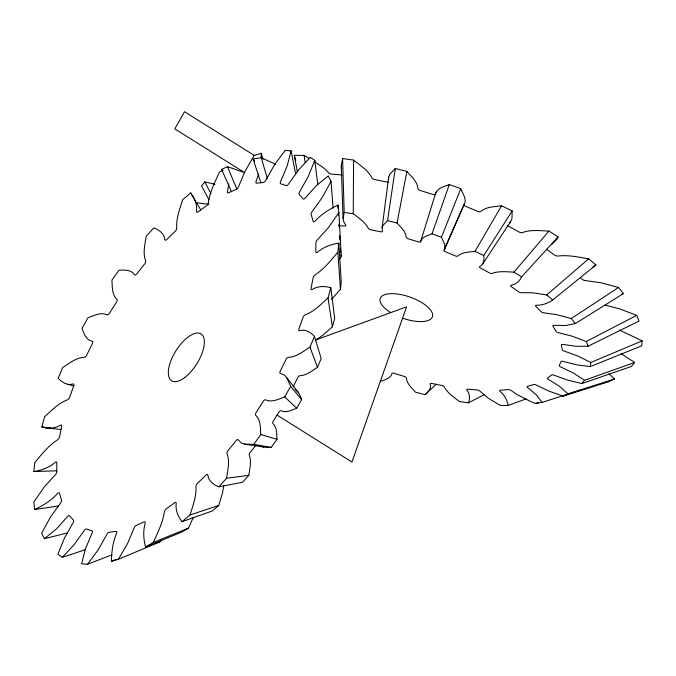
<?xml version="1.0" encoding="UTF-8"?>
<svg xmlns="http://www.w3.org/2000/svg" width="676" height="676" viewBox="0 0 676 676"><rect width="100%" height="100%" fill="white"/><g stroke="black" fill="none" stroke-linecap="round" stroke-linejoin="round"><path stroke-width="1.01" d="M507.372 225.446A2.636 1.065 19.4 0 0 508.327 226.114L518.889 231.91A2.636 1.065 19.4 0 0 522.371 232.578C530.795 229.434 540.116 230.786 548.912 231.074L558.139 236.853L521.585 276.881L513.988 272.124C506.755 271.896 499.082 270.78 492.145 273.366A2.172 0.879 19.4 0 1 489.28 272.817L480.585 268.051A2.172 0.879 19.4 0 1 479.715 266.555C483.889 264.764 484.362 259.491 483.762 255.553L475.008 251.337C469.262 252.19 462.409 251.928 457.863 256.043A2.172 0.879 19.4 0 1 455.235 255.858L445.577 251.802A2.172 0.879 19.4 0 1 444.056 250.247L465.003 202.665L465.232 200.78L464.725 197.4L460.762 188.689L449.337 184.531C444.309 186.525 436.873 188.097 435.428 194.13A2.636 1.065 19.4 0 1 432.699 194.35L420.48 190.573A2.636 1.065 19.4 0 1 417.962 188.731C417.574 181.582 411.185 176.512 406.859 171.408L395.299 168.459L389.824 174.264L388.675 177.129L382.109 227.736L382.481 231.226A2.172 0.879 19.4 0 1 380.749 231.775L370.87 229.798A2.172 0.879 19.4 0 1 368.369 228.395C365.099 222.041 358.669 218.078 353.244 213.717L353.607 160.111L342.597 158.539L341.253 165.899L343.078 218.483L343.577 221.289L345.757 225.167A2.172 0.879 19.4 0 1 344.642 226.046L338.566 225.556M160.93 540.149L159.832 541.941L118.41 559.263L111.405 561.342C111.608 551.878 112.791 542.245 116.526 533.474A2.636 1.175 -57.9 0 0 115.985 531.446L109.115 532.291A2.636 1.175 -57.9 0 0 106.707 534.682L98.29 549.689L87.525 564.291L81.602 563.809L85.506 548.633L91.936 533.465A2.636 1.175 -57.9 0 0 91.978 530.88L86.444 529.012A2.636 1.175 -57.9 0 0 84.035 530.795L74.073 544.763L62.378 557.303L57.891 554.269L64.381 538.214L72.839 523.224A2.636 1.175 -57.9 0 0 73.456 520.233L69.586 515.746A2.636 1.175 -57.9 0 0 67.304 516.819L56.378 528.953L44.439 538.688L41.642 533.288L50.345 517.284L60.333 503.341A2.636 1.175 -57.9 0 0 61.499 500.113L59.513 493.286A2.636 1.175 -57.9 0 0 57.494 493.573C51.241 500.544 43.129 505.547 34.738 509.535L33.8 502.082L44.21 487.058L55.145 474.974A2.636 1.175 -57.9 0 0 56.792 471.696L56.809 462.908A2.636 1.175 -57.9 0 0 55.17 462.418C49.23 467.581 41.566 470.395 33.859 471.535L34.822 462.46C41.751 454.331 48.495 445.602 57.587 439.772A2.636 1.175 -57.9 0 0 59.615 436.637L61.626 426.404A2.636 1.175 -57.9 0 0 60.468 425.145C54.95 428.618 47.928 428.812 41.836 426.894L44.658 416.729C51.68 410.433 58.499 403.124 67.516 399.778A2.636 1.175 -57.9 0 0 69.797 396.964L73.701 385.886A2.636 1.175 -57.9 0 0 73.084 383.943C67.49 385.844 61.82 382.295 58.204 378.214L62.716 367.541C69.374 363.367 76.143 357.562 84.348 357.308A2.636 1.175 -57.9 0 0 86.765 354.993L92.316 343.704A2.636 1.175 -57.9 0 0 92.282 341.186C86.139 340.4 83.816 333.369 82.033 328.325L87.964 317.771C93.871 315.675 100.935 311.746 107.104 314.847A2.636 1.175 -57.9 0 0 109.512 313.149L116.399 302.316A2.636 1.175 -57.9 0 0 116.948 299.367C111.684 294.685 112.427 286.54 111.912 280.109L118.934 270.29C124.215 269.901 131.49 269.496 134.465 274.853A2.636 1.175 -57.9 0 0 136.721 273.881L144.546 264.122A2.636 1.175 -57.9 0 0 145.644 260.911C142.611 253.094 145.053 244.391 146.126 236.389L153.815 227.871C159.037 229.705 164.344 233.744 164.843 239.65A2.636 1.175 -57.9 0 0 166.82 239.456L175.118 231.353A2.636 1.175 -57.9 0 0 176.706 228.065C176.081 218.297 179.85 208.884 182.672 199.699L190.59 192.973C194.756 198.034 197.341 204.684 196.471 211.292A2.636 1.175 -57.9 0 0 198.051 211.884L206.349 205.893A2.636 1.175 -57.9 0 0 208.326 202.732C209.864 191.916 214.934 181.996 219.43 172.169L222.843 170.149M261.122 157.787L261.274 153.308L254.269 155.395L245.058 171.222L238.67 186.382A2.636 1.175 -57.9 0 1 236.414 189.246L228.598 192.761A2.636 1.175 -57.9 0 1 227.508 191.418L228.868 183.771M343.078 218.483L344.185 212.425L342.597 158.539M388.506 179.03L388.675 177.129M223.705 485.841L222.556 492.719L218.754 505.471L212.239 511.005L182.089 521.678C177.923 516.625 175.338 509.974 176.208 503.358A2.636 1.175 -57.9 0 0 174.628 502.767L166.338 508.758A2.636 1.175 -57.9 0 0 164.352 511.918C162.815 522.734 157.745 532.654 153.249 542.49L145.568 547.028C143.515 539.304 142.94 530.99 145.171 523.241A2.636 1.175 -57.9 0 0 144.081 521.889L136.273 525.413A2.636 1.175 -57.9 0 0 134.009 528.269L127.62 543.428L118.41 559.263M590.342 366.595L590.773 362.488L642.2 340.856L641.676 345.85L590.342 366.595L576.822 364.879L563.302 361.415A2.172 0.879 19.4 0 0 561.004 361.559L559.339 365.488A2.172 0.879 19.4 0 0 560.928 367.043L573.392 373.017L584.571 380.275L634.663 362.471L621.083 353.649M331.662 299.274L340.442 289.21L337.856 252.19L338.828 243.115C331.113 244.256 323.458 247.07 317.509 252.232A2.636 1.175 -57.9 0 1 315.878 251.742L315.895 242.954A2.636 1.175 -57.9 0 1 317.534 239.676L328.468 227.592L338.879 212.577L337.941 205.115C329.55 209.104 321.438 214.106 315.185 221.077A2.636 1.175 -57.9 0 1 313.174 221.373L311.188 214.537A2.636 1.175 -57.9 0 1 312.354 211.309L322.342 197.367L331.037 181.362L328.249 175.963L316.3 185.706L305.375 197.831A2.636 1.175 -57.9 0 1 303.093 198.905L299.223 194.418A2.636 1.175 -57.9 0 1 299.848 191.426L308.298 176.436L314.788 160.381L310.301 157.347L298.606 169.887L288.652 183.864A2.636 1.175 -57.9 0 1 286.235 185.638L280.701 183.771A2.636 1.175 -57.9 0 1 280.743 181.185L287.173 166.017L291.077 150.849L285.154 150.359L274.397 164.969L265.972 179.968A2.636 1.175 -57.9 0 1 263.564 182.359L256.694 183.204A2.636 1.175 -57.9 0 1 256.153 181.185L258.68 173.808M340.442 289.21L341.236 281.74L338.828 243.115M444.926 248.743L444.707 244.416L441.436 237.242L432.032 233.82C427.891 235.468 421.782 236.761 420.59 241.721A2.172 0.879 19.4 0 1 418.343 241.907L408.279 238.797A2.172 0.879 19.4 0 1 406.208 237.276C405.896 231.395 400.64 227.229 397.074 223.021L387.559 220.596L383.055 225.37L382.109 227.736M387.559 220.596L395.299 168.459M182.089 521.678L190.007 514.951C192.829 505.766 196.598 496.353 195.972 486.585A2.636 1.175 -57.9 0 1 197.561 483.306L205.859 475.194A2.636 1.175 -57.9 0 1 207.836 475C208.343 480.915 213.65 484.945 218.863 486.779L226.561 478.262C227.635 470.259 230.077 461.556 227.035 453.74A2.636 1.175 -57.9 0 1 228.133 450.529L235.958 440.777A2.636 1.175 -57.9 0 1 238.214 439.797L241.298 442.983L244.568 444.149L267.924 447.605L271.22 447.368L276.991 439.29C276.569 433.992 277.185 427.291 272.85 423.438A2.172 0.963 -57.9 0 1 273.298 421.013L278.968 412.098A2.172 0.963 -57.9 0 1 280.954 410.695C286.032 413.247 291.846 410.019 296.705 408.296L301.589 399.609L300.482 396.406L298.412 392.536L286.793 377.74L284.452 375.112L280.396 373.473A2.636 1.175 -57.9 0 1 280.363 370.947L285.923 359.666A2.636 1.175 -57.9 0 1 288.339 357.342C296.536 357.089 303.304 351.292 309.963 347.109L314.475 336.437C310.859 332.364 305.189 328.806 299.595 330.716A2.636 1.175 -57.9 0 1 298.978 328.764L302.882 317.686A2.636 1.175 -57.9 0 1 305.163 314.881C314.188 311.526 321.007 304.217 328.029 297.922L330.851 287.756C324.75 285.847 317.728 286.032 312.211 289.505A2.636 1.175 -57.9 0 1 311.053 288.246L313.072 278.013A2.636 1.175 -57.9 0 1 315.092 274.878C324.184 269.048 330.927 260.328 337.856 252.19M218.863 486.779L242.507 482.284L248.836 475.27C249.723 468.688 251.734 461.522 249.233 455.092A2.172 0.963 -57.9 0 1 250.137 452.447L255.283 446.025M397.074 223.021L406.859 171.408M316.064 339.817L322.52 335.524L332.347 326.846L334.671 318.48L330.851 287.756M420.59 241.721L435.986 192.119M380.58 381.416C384.72 379.768 390.838 378.475 392.029 373.515A2.172 0.879 19.4 0 1 394.277 373.329L404.332 376.439A2.172 0.879 19.4 0 1 406.403 377.96C406.724 383.841 411.98 388.007 415.546 392.215L425.052 394.64C428.161 392.224 431.905 388.252 430.13 384.01A2.172 0.879 19.4 0 1 431.871 383.461L441.741 385.438A2.172 0.879 19.4 0 1 444.242 386.841C447.512 393.195 453.942 397.158 459.367 401.519L468.434 402.811C470.124 398.679 469.93 393.516 466.854 390.069A2.172 0.879 19.4 0 1 467.978 389.19L477.087 389.925A2.172 0.879 19.4 0 1 479.884 391.117L488.376 398.265L500.113 405.363L508.2 405.448L526.029 398.882M432.032 233.82L449.337 184.531M441.436 237.242L460.762 188.689M193.15 517.757L188.503 528.133L182.174 531.868L145.568 547.028M293.122 386.951L297.693 377.664A2.172 0.963 -57.9 0 1 299.688 375.746C306.431 375.543 311.999 370.769 317.483 367.33L321.193 358.542L314.475 336.437M444.056 250.247L463.947 204.49A2.636 1.065 19.4 0 0 465.789 206.374L477.518 211.301A2.636 1.065 19.4 0 0 480.72 211.537C486.247 206.526 494.562 206.848 501.55 205.817L512.188 210.929L511.96 218.635L510.701 221.475L482.546 264.223M521.585 276.881C519.709 281.14 515.813 284.647 511.098 285.247A2.172 0.879 19.4 0 0 511.276 286.59L518.509 291.795A2.172 0.879 19.4 0 0 521.433 292.683L532.899 292.784L546.707 294.973L552.706 300.009L595.953 264.941L588.669 258.832C578.563 257.134 568.237 254.767 557.953 256.043A2.636 1.065 19.4 0 1 554.404 254.97L547.214 249.799M558.139 236.853L556.694 239.617L551.532 244.695M244.568 444.149L253.745 444.36L260.767 434.541C260.252 428.111 260.995 419.973 255.731 415.292A2.636 1.175 -57.9 0 1 256.28 412.335L263.175 401.502A2.636 1.175 -57.9 0 1 265.575 399.803C271.744 402.904 278.808 398.975 284.714 396.888L290.655 386.334L286.793 377.74M475.008 251.337L501.55 205.817M483.762 255.553L512.188 210.929M339.555 259.229L341.287 256.601L338.879 212.577M215.019 184.261L204.769 181.92L201.49 185.917L209.011 199.792M608.848 373.743L614.543 378.957L568.009 393.846L559.322 386.233L548.506 379.473A2.172 0.879 19.4 0 1 547.552 377.969L551.54 375.011A2.172 0.879 19.4 0 1 554.202 375.248L567.561 380.115L581.875 383.562L584.571 380.275M634.663 362.471L631.392 366.468L581.875 383.562M509.442 222.97L510.701 221.475M513.988 272.124L548.912 231.074M425.052 394.64L436.341 384.129M546.707 294.973L588.669 258.832M552.706 300.009C547.974 303.338 542.228 305.391 536.398 305.231A2.172 0.879 19.4 0 0 535.874 306.363L541.214 311.704A2.172 0.879 19.4 0 0 544.036 312.861L556.897 314.686L571.271 318.557L618.515 287.486L623.433 293.57L575.327 323.567L565.643 325.502L554.134 325.367A2.172 0.879 19.4 0 0 552.934 326.204L556.078 331.367A2.172 0.879 19.4 0 0 558.63 332.744L572.141 336.175L586.253 341.507L588.112 346.205L638.972 321.075L636.707 315.371L619.562 308.881L605.054 305.053M592.844 266.978L595.953 264.941M586.253 341.507L636.707 315.371M468.434 402.811L484.253 394.649M231.403 191.561L221.61 169.431L227.457 166.668L244.78 172.71L174.805 128.888L184.514 111.709L254.269 155.395M575.014 391.894L542.051 402.397L536.364 394.877L527.812 387.728A2.172 0.879 19.4 0 1 527.542 386.359L533.634 384.551A2.172 0.879 19.4 0 1 536.507 385.151L548.937 391.142L563.201 396.119L568.009 393.846M614.543 378.957L608.704 381.72L563.201 396.119M111.405 561.342L116.255 559.331M153.249 542.49L188.503 528.133M87.525 564.291L111.946 554.81M315.481 340.053L406.589 306.82L351.934 462.012L277.008 415.081M62.378 557.303L85.083 549.791M190.007 514.951L218.754 505.471M508.2 405.448C507.169 400.015 504.397 394.835 500.054 391.328A2.172 0.879 19.4 0 1 500.493 390.17L508.327 389.621A2.172 0.879 19.4 0 1 511.242 390.542L516.861 394.454L529.714 401.037L535.409 403.521L538.375 402.566M577.008 391.26L582.002 389.672M155.024 543.369L159.832 541.941M621.59 294.043L623.433 293.57M44.439 538.688L67.651 532.857M260.894 182.951L253.154 159.037L261.215 157.669L275.622 164.31M535.409 403.521L542.051 402.397M34.738 509.535L58.685 505.901M226.561 478.262L248.836 475.27M588.112 346.205L576.172 346.315L563.285 344.464A2.172 0.879 19.4 0 0 561.477 344.963L562.246 349.653A2.172 0.879 19.4 0 0 564.375 351.157L577.743 355.998L590.773 362.488M33.859 471.535L56.826 470.8M297.339 171.772L294.28 155.328L304.099 155.438L309.388 158.446M342.149 174.999L332.077 174.188A2.636 1.065 19.4 0 1 328.68 172.743L323.559 167.834L314.315 161.505M196.395 202.724L208.96 204.329M45.25 427.79L60.933 429.505M41.836 426.894L44.946 427.24M48.055 427.587L50.125 427.815M344.185 212.425L353.244 213.717M253.745 444.36L271.22 447.368M67.989 384.348L74.022 385.988M260.767 434.541L276.991 439.29M618.515 287.486L601.04 282.779L585.416 280.565A2.636 1.065 19.4 0 1 581.994 279.154L580.549 277.709M261.865 446.557L263.657 447.191M619.368 330.057L642.2 340.856M295.082 389.452L298.412 392.536M353.607 160.111C360.198 165.409 368.014 170.208 371.986 177.94A2.636 1.065 19.4 0 0 375.028 179.639L387.018 182.038A2.636 1.065 19.4 0 0 388.218 182.148M221.61 169.431L222.97 170.715M284.714 396.888L296.705 408.296M290.655 386.334L301.589 399.609M571.271 318.557L575.327 323.567M253.154 159.037L254.658 161.294M190.59 192.973L200.856 209.999M204.769 181.92L211.022 193.894M227.457 166.668L236.811 189.01M295.767 160.465L294.28 155.328M309.963 347.109L317.483 367.33M261.274 153.308L263.065 159.367M261.215 157.669L267.434 178.684M291.077 150.849L295.699 174.247M341.253 165.899L341.71 168.451M304.099 155.438L305.206 162.629M328.029 297.922L332.347 326.846M340.772 252.511L340.391 248.354M341.025 254.556L341.287 256.601M314.788 160.381L317.796 184.404M331.037 181.362L333.091 208.2M337.941 205.115L338.118 208.284M338.363 212.501L338.541 215.661M339.014 224.102L339.2 227.263M339.673 235.696L339.91 239.921M390.373 312.346A27.665 11.162 19.4 0 1 392.029 293.646A27.665 11.162 19.4 0 1 432.006 312.447A27.665 11.162 19.4 0 1 403.006 318.295M184.861 377.428A27.665 12.312 -57.9 0 0 202.631 335.389A27.665 12.312 -57.9 0 0 171.535 359.159A27.665 12.312 -57.9 0 0 184.861 377.428"/></g></svg>
